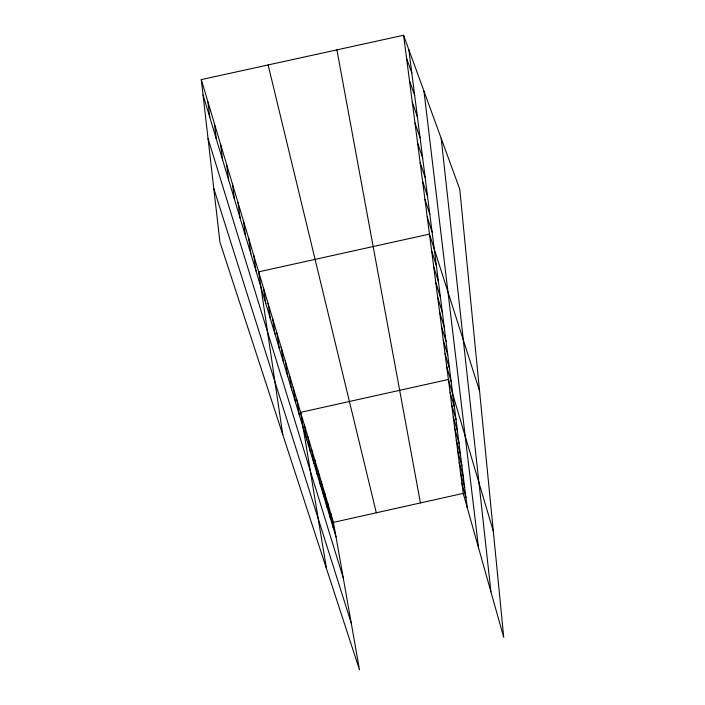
<?xml version="1.0" encoding="UTF-8"?>
<svg xmlns="http://www.w3.org/2000/svg" width="705" height="705" viewBox="0 0 705 705"><rect width="100%" height="100%" fill="white"/><g stroke="black" fill="none" stroke-linecap="round" stroke-linejoin="round"><path stroke-width="1.06" d="M333.447 522.361L463.22 493.377L403.577 35.25L201.278 79.603L219.951 242.185L359.48 669.75L333.447 522.361L201.278 79.603M403.577 35.25L459.766 189.257L503.723 637.338L463.22 493.377M406.591 58.365L411.808 72.932M409.49 80.661L414.663 95.342M412.293 102.181L417.422 116.959M414.998 122.961L420.083 137.819M417.607 143.044L422.648 157.964M420.136 162.458L425.133 177.431M422.586 181.247L427.538 196.263M424.948 199.427L429.856 214.47M427.248 217.034L432.103 232.104M479.541 390.852L429.468 234.095L258.664 271.848L282.758 434.641M431.619 250.636L436.395 265.723M213.782 188.446L351.249 623.114M433.707 266.684L438.439 281.762M435.734 282.247L440.422 297.316M437.699 297.36L442.343 312.412M208.054 138.603L343.291 578.065M439.612 312.033L444.212 327.067M441.471 326.292L446.027 341.299M443.269 340.145L447.79 355.126M203.031 94.84L336.038 537.007M445.022 353.619L449.508 368.574M446.732 366.732L451.174 381.643M493.315 531.244L448.389 379.484L300.612 412.346L326.468 568.582M450.054 392.28L454.417 407.102M451.676 404.723L456.003 419.493M453.253 416.831L457.536 431.557M454.787 428.631L459.034 443.295M456.285 440.123L460.488 454.734M457.748 451.315L461.916 465.864M459.166 462.224L463.3 476.721M460.55 472.87L464.648 487.296M461.898 483.251L465.961 497.615M268.12 64.948L376.311 512.791M336.902 49.87L420.427 502.929M330.53 512.579L333.121 527.296M327.543 502.559L330.125 517.347M324.467 492.275L327.05 507.133M321.321 481.735L323.903 496.664M318.096 470.922L320.669 485.912M314.782 459.819L317.347 474.879M311.381 448.424L313.945 463.555M307.891 436.721L310.438 451.914M304.296 424.701L306.842 439.946M296.928 400.026L299.449 415.377M293.148 387.353L295.659 402.767M289.262 374.337L291.755 389.794M285.269 360.942L287.737 376.444M281.154 347.168L283.604 362.705M276.915 332.989L279.347 348.561M272.562 318.387L274.968 333.985M268.067 303.344L270.447 318.968M263.441 287.834L265.794 303.485M253.747 255.36L256.03 271.02M248.662 238.334L250.91 253.994M243.419 220.762L245.613 236.413M237.999 202.599L240.149 218.233M232.394 183.829L234.492 199.427M226.596 164.415L228.631 179.969M408.847 49.694L467.248 507.679M220.594 144.322L222.577 159.815M214.391 123.516L216.294 138.938M423.969 91.156L478.528 547.785M207.949 101.952L209.782 117.294M441.198 138.365L490.909 591.786"/></g></svg>
